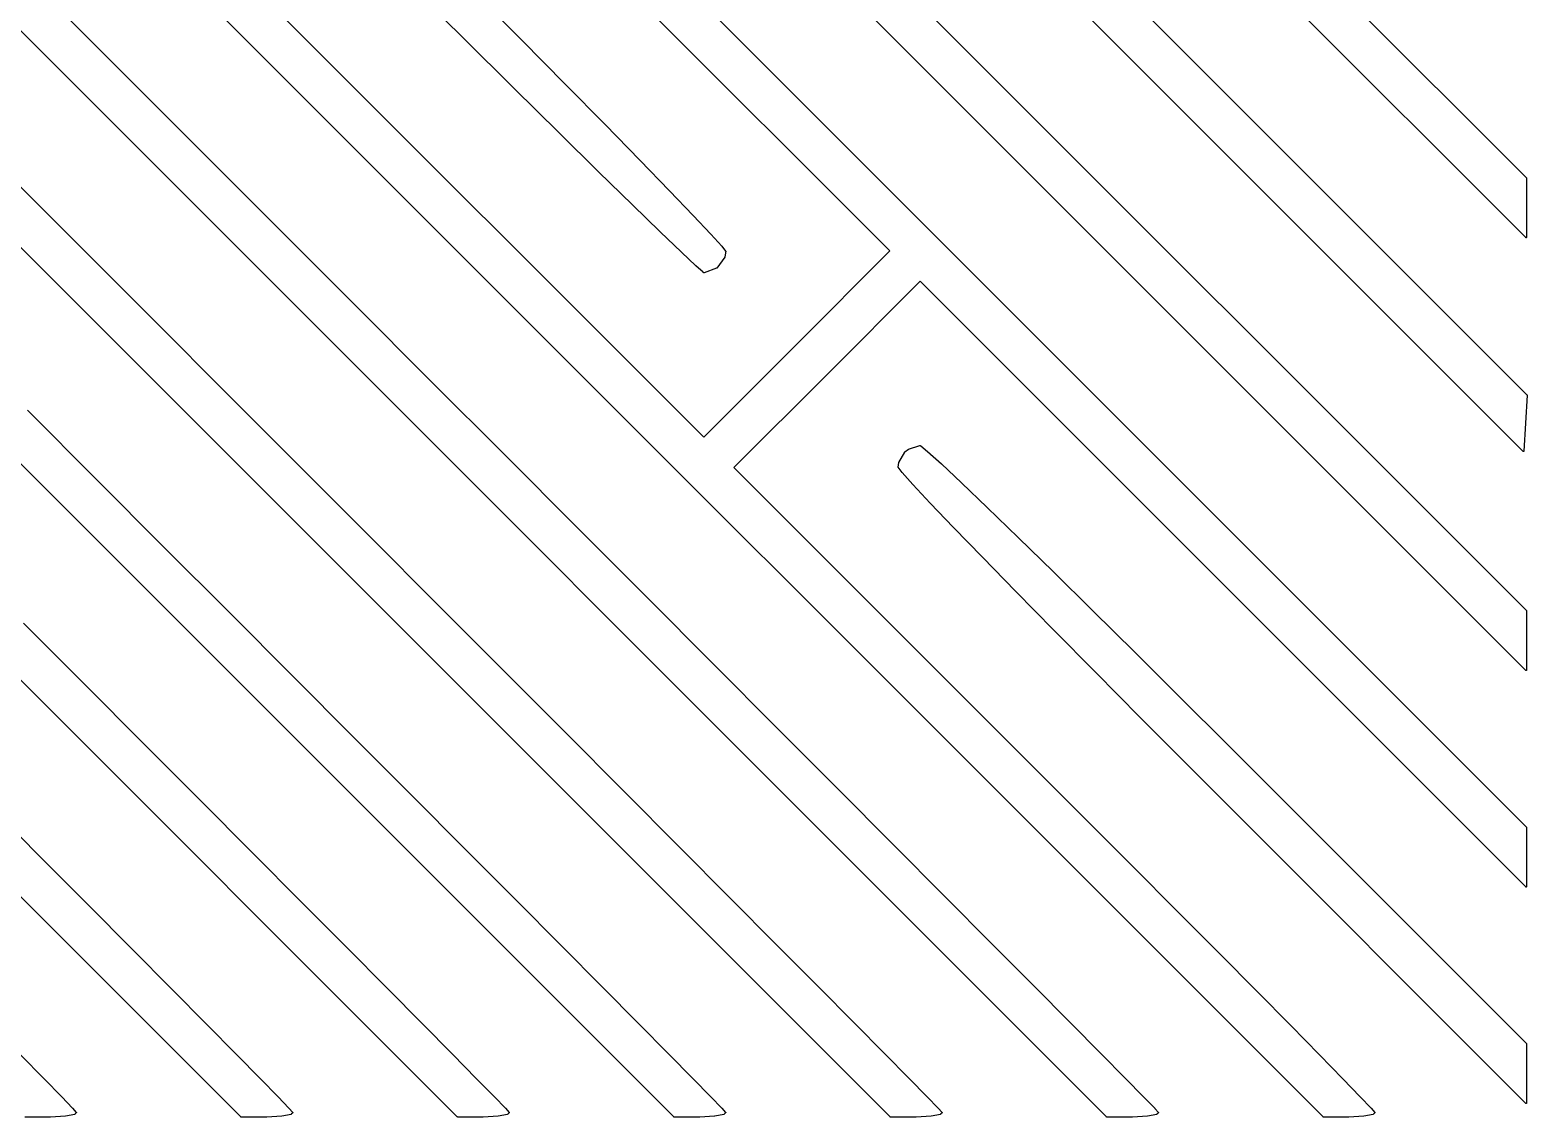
# Model space of a CAD drawing. Extents: x 195.5 to 235.5, y -142.9 to -103.
# Drawn here: x 212.07 to 235.5, y -142.94 to -125.93 of the extents above; entities that cross this region are included whole.
import ezdxf

# ---------------------------------------------------------------- set-up
doc = ezdxf.new("R2010")
doc.units = 0
doc.layers.add('BLACK', color=7, linetype='CONTINUOUS')

msp = doc.modelspace()

# ---------------------------------------------------------------- linework, layer by layer
at = {"layer": 'BLACK', "linetype": 'CONTINUOUS'}
for p, q in [((203.438, -102.965), (235.485, -135.011)), ((232.303, -142.935), (195.515, -106.147)), ((212.216, -126.234), (195.515, -109.534)), ((235.435, -132.523), (220.661, -117.747)), ((209.132, -118.819), (222.612, -132.298)), ((225.525, -129.385), (218.819, -122.678)), ((230.807, -123.561), (235.485, -128.239)), ((235.478, -129.176), (230.567, -124.266)), ((235.478, -135.95), (223.963, -124.435)), ((212.246, -125.321), (213.485, -126.559)), ((218.858, -126.062), (217.999, -125.211)), ((219.017, -125.329), (219.763, -126.082)), ((229.288, -125.428), (235.495, -131.635)), ((222.871, -125.785), (224.034, -126.947)), ((228.916, -142.935), (212.216, -126.234)), ((212.216, -126.234), (212.216, -126.234)), ((219.643, -126.838), (218.858, -126.062)), ((218.858, -126.062), (218.858, -126.062)), ((219.763, -126.082), (219.763, -126.082)), ((219.763, -126.082), (219.763, -126.082)), ((219.763, -126.082), (220.449, -126.778)), ((213.485, -126.559), (213.485, -126.559)), ((213.485, -126.559), (214.719, -127.794)), ((220.348, -127.534), (219.643, -126.838)), ((219.643, -126.838), (219.643, -126.838)), ((220.449, -126.778), (220.449, -126.778)), ((220.449, -126.778), (221.068, -127.408)), ((224.034, -126.947), (224.034, -126.947)), ((224.034, -126.947), (235.485, -138.398)), ((221.068, -127.408), (221.068, -127.408)), ((221.068, -127.408), (221.068, -127.408)), ((221.068, -127.408), (221.613, -127.965)), ((220.968, -128.144), (220.348, -127.534)), ((220.348, -127.534), (220.348, -127.534)), ((214.719, -127.794), (215.944, -129.02)), ((225.53, -142.935), (210.522, -127.928)), ((211.687, -128.148), (212.859, -129.32)), ((221.497, -128.662), (220.968, -128.144)), ((220.968, -128.144), (220.968, -128.144)), ((220.968, -128.144), (220.968, -128.144)), ((221.613, -127.965), (221.613, -127.966)), ((221.613, -127.966), (221.613, -127.966)), ((221.613, -127.966), (222.075, -128.442)), ((235.485, -128.239), (235.485, -128.239)), ((235.485, -128.239), (235.485, -128.239)), ((235.485, -128.239), (235.485, -128.239)), ((235.485, -128.239), (235.486, -128.239)), ((235.486, -128.239), (235.486, -128.24)), ((235.486, -128.24), (235.486, -128.24)), ((235.486, -128.24), (235.486, -128.24)), ((235.486, -128.24), (235.486, -128.24)), ((235.486, -128.24), (235.486, -128.24)), ((235.486, -128.24), (235.486, -128.241)), ((235.486, -128.241), (235.486, -128.241)), ((235.486, -128.241), (235.486, -128.241)), ((235.486, -128.241), (235.486, -128.241)), ((235.486, -128.241), (235.486, -128.242)), ((235.486, -128.242), (235.486, -128.242)), ((235.486, -128.242), (235.486, -129.173)), ((222.075, -128.442), (222.075, -128.442)), ((222.075, -128.442), (222.448, -128.83)), ((221.93, -129.085), (221.497, -128.662)), ((221.497, -128.662), (221.497, -128.662)), ((221.497, -128.662), (221.497, -128.662)), ((222.448, -128.83), (222.449, -128.83)), ((222.449, -128.83), (222.449, -128.83)), ((222.449, -128.83), (222.724, -129.122)), ((215.944, -129.02), (215.944, -129.02)), ((215.944, -129.02), (217.154, -130.23)), ((222.262, -129.405), (221.93, -129.085)), ((221.93, -129.085), (221.93, -129.085)), ((221.93, -129.085), (221.93, -129.085)), ((222.724, -129.122), (222.724, -129.122)), ((222.724, -129.122), (222.724, -129.122)), ((222.724, -129.122), (222.725, -129.122)), ((222.725, -129.122), (222.896, -129.31)), ((222.896, -129.31), (222.896, -129.31)), ((222.896, -129.31), (222.896, -129.31)), ((222.896, -129.31), (222.896, -129.31)), ((222.896, -129.31), (222.955, -129.386)), ((235.479, -129.177), (235.478, -129.176)), ((235.478, -129.176), (235.478, -129.176)), ((235.48, -129.177), (235.479, -129.177)), ((235.479, -129.177), (235.479, -129.177)), ((235.479, -129.177), (235.479, -129.177)), ((235.479, -129.177), (235.479, -129.177)), ((235.479, -129.177), (235.479, -129.177)), ((235.479, -129.177), (235.479, -129.177)), ((235.479, -129.177), (235.479, -129.177)), ((235.481, -129.177), (235.48, -129.177)), ((235.48, -129.177), (235.48, -129.177)), ((235.48, -129.177), (235.48, -129.177)), ((235.48, -129.177), (235.48, -129.177)), ((235.482, -129.177), (235.481, -129.177)), ((235.481, -129.177), (235.481, -129.177)), ((235.481, -129.177), (235.481, -129.177)), ((235.481, -129.177), (235.481, -129.177)), ((235.483, -129.177), (235.482, -129.177)), ((235.482, -129.177), (235.482, -129.177)), ((235.482, -129.177), (235.482, -129.177)), ((235.482, -129.177), (235.482, -129.177)), ((235.484, -129.177), (235.483, -129.177)), ((235.483, -129.177), (235.483, -129.177)), ((235.483, -129.177), (235.483, -129.177)), ((235.483, -129.177), (235.483, -129.177)), ((235.485, -129.176), (235.484, -129.177)), ((235.484, -129.177), (235.484, -129.177)), ((235.484, -129.177), (235.484, -129.177)), ((235.484, -129.177), (235.484, -129.177)), ((235.486, -129.175), (235.485, -129.175)), ((235.485, -129.175), (235.485, -129.175)), ((235.485, -129.175), (235.485, -129.175)), ((235.485, -129.175), (235.485, -129.176)), ((235.485, -129.176), (235.485, -129.176)), ((235.485, -129.176), (235.485, -129.176)), ((235.485, -129.176), (235.485, -129.176)), ((235.485, -129.176), (235.485, -129.176)), ((235.486, -129.173), (235.486, -129.173)), ((235.486, -129.173), (235.486, -129.173)), ((235.486, -129.173), (235.486, -129.173)), ((235.486, -129.173), (235.486, -129.173)), ((235.486, -129.173), (235.486, -129.174)), ((235.486, -129.174), (235.486, -129.174)), ((235.486, -129.174), (235.486, -129.174)), ((235.486, -129.174), (235.486, -129.174)), ((235.486, -129.174), (235.486, -129.175)), ((212.859, -129.32), (212.859, -129.32)), ((212.859, -129.32), (214.021, -130.483)), ((222.488, -129.619), (222.262, -129.405)), ((222.262, -129.405), (222.262, -129.405)), ((222.262, -129.405), (222.262, -129.405)), ((222.94, -129.48), (222.816, -129.653)), ((222.941, -129.479), (222.94, -129.479)), ((222.94, -129.479), (222.94, -129.48)), ((222.94, -129.48), (222.94, -129.48)), ((222.956, -129.39), (222.941, -129.478)), ((222.941, -129.478), (222.941, -129.478)), ((222.941, -129.478), (222.941, -129.478)), ((222.941, -129.478), (222.941, -129.478)), ((222.941, -129.478), (222.941, -129.478)), ((222.941, -129.478), (222.941, -129.479)), ((222.941, -129.479), (222.941, -129.479)), ((222.941, -129.479), (222.941, -129.479)), ((222.941, -129.479), (222.941, -129.479)), ((222.955, -129.386), (222.955, -129.386)), ((222.955, -129.386), (222.955, -129.386)), ((222.955, -129.386), (222.955, -129.386)), ((222.955, -129.386), (222.955, -129.387)), ((222.955, -129.387), (222.955, -129.387)), ((222.955, -129.387), (222.955, -129.387)), ((222.955, -129.387), (222.955, -129.387)), ((222.955, -129.387), (222.955, -129.387)), ((222.955, -129.387), (222.956, -129.388)), ((222.956, -129.388), (222.956, -129.388)), ((222.956, -129.388), (222.956, -129.388)), ((222.956, -129.388), (222.956, -129.388)), ((222.956, -129.388), (222.956, -129.389)), ((222.956, -129.389), (222.956, -129.389)), ((222.956, -129.389), (222.956, -129.389)), ((222.956, -129.389), (222.956, -129.389)), ((222.956, -129.389), (222.956, -129.39)), ((222.956, -129.39), (222.956, -129.39)), ((222.956, -129.39), (222.956, -129.39)), ((224.069, -130.841), (225.525, -129.385)), ((222.143, -142.935), (208.829, -129.621)), ((222.601, -129.719), (222.488, -129.619)), ((222.488, -129.619), (222.488, -129.619)), ((222.488, -129.619), (222.488, -129.619)), ((222.488, -129.619), (222.488, -129.619)), ((222.601, -129.72), (222.601, -129.719)), ((222.613, -129.728), (222.601, -129.72)), ((222.601, -129.72), (222.601, -129.72)), ((222.601, -129.72), (222.601, -129.72)), ((222.614, -129.728), (222.613, -129.728)), ((222.615, -129.728), (222.614, -129.728)), ((222.614, -129.728), (222.614, -129.728)), ((222.614, -129.728), (222.614, -129.728)), ((222.614, -129.728), (222.614, -129.728)), ((222.616, -129.728), (222.615, -129.728)), ((222.615, -129.728), (222.615, -129.728)), ((222.615, -129.728), (222.615, -129.728)), ((222.615, -129.728), (222.615, -129.728)), ((222.617, -129.728), (222.616, -129.728)), ((222.616, -129.728), (222.616, -129.728)), ((222.616, -129.728), (222.616, -129.728)), ((222.616, -129.728), (222.616, -129.728)), ((222.618, -129.728), (222.617, -129.728)), ((222.617, -129.728), (222.617, -129.728)), ((222.617, -129.728), (222.617, -129.728)), ((222.617, -129.728), (222.617, -129.728)), ((222.813, -129.655), (222.618, -129.728)), ((222.618, -129.728), (222.618, -129.728)), ((222.618, -129.728), (222.618, -129.728)), ((222.814, -129.655), (222.813, -129.655)), ((222.815, -129.654), (222.814, -129.654)), ((222.814, -129.654), (222.814, -129.654)), ((222.814, -129.654), (222.814, -129.654)), ((222.814, -129.654), (222.814, -129.655)), ((222.816, -129.653), (222.815, -129.654)), ((222.815, -129.654), (222.815, -129.654)), ((222.815, -129.654), (222.815, -129.654)), ((222.815, -129.654), (222.815, -129.654)), ((222.815, -129.654), (222.815, -129.654)), ((222.816, -129.653), (222.816, -129.653)), ((225.999, -129.858), (224.542, -131.315)), ((230.736, -134.595), (225.999, -129.858)), ((217.154, -130.23), (218.342, -131.42)), ((214.021, -130.483), (214.021, -130.483)), ((214.021, -130.483), (215.167, -131.63)), ((222.612, -132.298), (224.069, -130.841)), ((224.069, -130.841), (224.069, -130.841)), ((218.756, -142.935), (207.136, -131.314)), ((218.342, -131.42), (218.342, -131.42)), ((218.342, -131.42), (219.503, -132.582)), ((224.542, -131.315), (223.085, -132.771)), ((224.542, -131.315), (224.542, -131.315)), ((215.167, -131.63), (215.167, -131.63)), ((215.167, -131.63), (216.29, -132.755)), ((235.496, -131.639), (235.47, -132.079)), ((235.495, -131.635), (235.495, -131.635)), ((235.495, -131.635), (235.495, -131.635)), ((235.495, -131.635), (235.495, -131.635)), ((235.495, -131.635), (235.495, -131.636)), ((235.495, -131.636), (235.495, -131.636)), ((235.495, -131.636), (235.496, -131.636)), ((235.496, -131.636), (235.496, -131.636)), ((235.496, -131.636), (235.496, -131.637)), ((235.496, -131.637), (235.496, -131.637)), ((235.496, -131.637), (235.496, -131.637)), ((235.496, -131.637), (235.496, -131.637)), ((235.496, -131.637), (235.496, -131.637)), ((235.496, -131.637), (235.496, -131.638)), ((235.496, -131.638), (235.496, -131.638)), ((235.496, -131.638), (235.496, -131.638)), ((235.496, -131.638), (235.496, -131.638)), ((235.496, -131.638), (235.496, -131.639)), ((235.496, -131.639), (235.496, -131.639)), ((235.496, -131.639), (235.496, -131.639)), ((212.029, -131.878), (213.109, -132.959)), ((235.47, -132.079), (235.444, -132.519)), ((219.503, -132.582), (220.632, -133.713)), ((225.666, -132.696), (225.757, -132.532)), ((225.757, -132.532), (225.758, -132.531)), ((225.757, -132.532), (225.757, -132.532)), ((225.757, -132.532), (225.757, -132.532)), ((225.757, -132.532), (225.757, -132.532)), ((225.757, -132.532), (225.757, -132.532)), ((225.758, -132.531), (225.759, -132.53)), ((225.758, -132.531), (225.758, -132.531)), ((225.758, -132.531), (225.758, -132.531)), ((225.758, -132.531), (225.758, -132.531)), ((225.759, -132.53), (225.818, -132.485)), ((225.759, -132.53), (225.759, -132.53)), ((225.759, -132.53), (225.759, -132.53)), ((225.818, -132.485), (225.818, -132.485)), ((225.818, -132.485), (225.818, -132.485)), ((225.818, -132.485), (225.818, -132.485)), ((225.818, -132.485), (225.819, -132.485)), ((225.819, -132.484), (225.993, -132.428)), ((225.819, -132.485), (225.819, -132.484)), ((225.819, -132.484), (225.819, -132.484)), ((225.819, -132.484), (225.819, -132.484)), ((225.993, -132.428), (225.993, -132.428)), ((225.993, -132.428), (225.994, -132.428)), ((225.994, -132.428), (225.994, -132.428)), ((225.994, -132.428), (225.994, -132.428)), ((225.994, -132.428), (225.994, -132.428)), ((225.994, -132.428), (225.994, -132.428)), ((225.994, -132.428), (225.995, -132.428)), ((225.995, -132.428), (225.995, -132.428)), ((225.995, -132.428), (225.995, -132.428)), ((225.995, -132.428), (225.995, -132.428)), ((225.995, -132.428), (225.996, -132.428)), ((225.996, -132.428), (225.996, -132.428)), ((225.996, -132.428), (225.996, -132.428)), ((225.996, -132.428), (225.996, -132.428)), ((225.996, -132.428), (225.997, -132.428)), ((225.997, -132.428), (226.006, -132.432)), ((226.006, -132.432), (226.006, -132.432)), ((226.006, -132.432), (226.006, -132.432)), ((226.006, -132.432), (226.006, -132.432)), ((226.006, -132.432), (226.007, -132.432)), ((226.007, -132.432), (226.007, -132.432)), ((226.007, -132.432), (226.007, -132.433)), ((226.007, -132.433), (226.007, -132.433)), ((226.007, -132.433), (226.115, -132.52)), ((226.115, -132.52), (226.115, -132.52)), ((226.115, -132.52), (226.115, -132.52)), ((226.115, -132.52), (226.115, -132.52)), ((226.115, -132.52), (226.331, -132.717)), ((235.436, -132.523), (235.435, -132.523)), ((235.437, -132.523), (235.436, -132.523)), ((235.436, -132.523), (235.436, -132.523)), ((235.436, -132.523), (235.436, -132.523)), ((235.436, -132.523), (235.436, -132.523)), ((235.437, -132.524), (235.437, -132.523)), ((235.438, -132.524), (235.437, -132.524)), ((235.437, -132.524), (235.437, -132.524)), ((235.437, -132.524), (235.437, -132.524)), ((235.437, -132.524), (235.437, -132.524)), ((235.439, -132.524), (235.438, -132.524)), ((235.438, -132.524), (235.438, -132.524)), ((235.438, -132.524), (235.438, -132.524)), ((235.438, -132.524), (235.438, -132.524)), ((235.44, -132.524), (235.439, -132.524)), ((235.439, -132.524), (235.439, -132.524)), ((235.439, -132.524), (235.439, -132.524)), ((235.439, -132.524), (235.439, -132.524)), ((235.441, -132.524), (235.44, -132.524)), ((235.44, -132.524), (235.44, -132.524)), ((235.44, -132.524), (235.44, -132.524)), ((235.44, -132.524), (235.44, -132.524)), ((235.442, -132.523), (235.441, -132.523)), ((235.441, -132.523), (235.441, -132.523)), ((235.441, -132.523), (235.441, -132.524)), ((235.441, -132.524), (235.441, -132.524)), ((235.441, -132.524), (235.441, -132.524)), ((235.443, -132.523), (235.442, -132.523)), ((235.442, -132.523), (235.442, -132.523)), ((235.442, -132.523), (235.442, -132.523)), ((235.442, -132.523), (235.442, -132.523)), ((235.442, -132.523), (235.442, -132.523)), ((235.444, -132.521), (235.443, -132.521)), ((235.443, -132.521), (235.443, -132.522)), ((235.443, -132.522), (235.443, -132.522)), ((235.443, -132.522), (235.443, -132.522)), ((235.443, -132.522), (235.443, -132.522)), ((235.443, -132.522), (235.443, -132.522)), ((235.443, -132.522), (235.443, -132.523)), ((235.444, -132.519), (235.444, -132.519)), ((235.444, -132.519), (235.444, -132.52)), ((235.444, -132.52), (235.444, -132.52)), ((235.444, -132.52), (235.444, -132.52)), ((235.444, -132.52), (235.444, -132.52)), ((235.444, -132.52), (235.444, -132.521)), ((235.444, -132.521), (235.444, -132.521)), ((235.444, -132.521), (235.444, -132.521)), ((216.29, -132.755), (217.386, -133.852)), ((223.085, -132.771), (228.098, -137.785)), ((225.655, -132.767), (225.666, -132.697)), ((225.655, -132.768), (225.655, -132.767)), ((225.655, -132.767), (225.655, -132.767)), ((225.655, -132.769), (225.655, -132.768)), ((225.655, -132.768), (225.655, -132.768)), ((225.655, -132.768), (225.655, -132.768)), ((225.655, -132.768), (225.655, -132.768)), ((225.656, -132.77), (225.655, -132.769)), ((225.655, -132.769), (225.655, -132.769)), ((225.655, -132.769), (225.655, -132.769)), ((225.655, -132.769), (225.655, -132.769)), ((225.655, -132.769), (225.655, -132.769)), ((225.655, -132.769), (225.655, -132.769)), ((225.655, -132.769), (225.655, -132.769)), ((225.715, -132.849), (225.656, -132.77)), ((225.656, -132.77), (225.656, -132.77)), ((225.656, -132.77), (225.656, -132.77)), ((225.666, -132.697), (225.666, -132.696)), ((225.666, -132.696), (225.666, -132.696)), ((225.666, -132.696), (225.666, -132.696)), ((225.666, -132.696), (225.666, -132.696)), ((225.666, -132.696), (225.666, -132.696)), ((225.666, -132.697), (225.666, -132.697)), ((225.666, -132.697), (225.666, -132.697)), ((226.331, -132.717), (226.331, -132.717)), ((226.331, -132.717), (226.331, -132.717)), ((226.331, -132.717), (226.331, -132.717)), ((226.331, -132.717), (226.645, -133.013)), ((215.37, -142.935), (205.442, -133.008)), ((213.109, -132.959), (213.109, -132.959)), ((213.109, -132.959), (214.166, -134.018)), ((225.715, -132.85), (225.715, -132.849)), ((225.715, -132.849), (225.715, -132.849)), ((225.715, -132.849), (225.715, -132.849)), ((225.885, -133.039), (225.715, -132.85)), ((226.157, -133.329), (225.885, -133.039)), ((225.885, -133.039), (225.885, -133.039)), ((225.885, -133.039), (225.885, -133.039)), ((225.885, -133.039), (225.885, -133.039)), ((226.645, -133.013), (226.645, -133.013)), ((226.645, -133.013), (226.645, -133.013)), ((226.645, -133.013), (227.048, -133.399)), ((226.522, -133.711), (226.157, -133.329)), ((226.157, -133.329), (226.157, -133.329)), ((226.157, -133.329), (226.157, -133.329)), ((227.048, -133.399), (227.048, -133.399)), ((227.048, -133.399), (227.048, -133.399)), ((227.048, -133.399), (227.531, -133.867)), ((220.632, -133.713), (220.632, -133.713)), ((220.632, -133.713), (221.721, -134.804)), ((226.972, -134.176), (226.522, -133.711)), ((226.522, -133.711), (226.522, -133.711)), ((226.522, -133.711), (226.522, -133.711)), ((217.386, -133.852), (217.386, -133.852)), ((217.386, -133.852), (218.448, -134.916)), ((227.531, -133.867), (227.531, -133.867)), ((227.531, -133.867), (227.531, -133.867)), ((227.531, -133.867), (228.083, -134.407)), ((214.166, -134.018), (214.166, -134.018)), ((214.166, -134.018), (215.194, -135.047)), ((227.498, -134.715), (226.972, -134.176)), ((226.972, -134.176), (226.972, -134.176)), ((226.972, -134.176), (226.972, -134.176)), ((228.083, -134.407), (228.083, -134.407)), ((228.083, -134.407), (228.696, -135.01)), ((235.478, -139.336), (230.736, -134.595)), ((230.736, -134.595), (230.736, -134.595)), ((218.448, -134.916), (218.448, -134.916)), ((218.448, -134.916), (219.469, -135.939)), ((221.721, -134.804), (221.721, -134.804)), ((221.721, -134.804), (222.766, -135.852)), ((228.091, -135.318), (227.498, -134.715)), ((227.498, -134.715), (227.498, -134.715)), ((215.194, -135.047), (215.194, -135.047)), ((215.194, -135.047), (216.187, -136.042)), ((228.696, -135.01), (228.696, -135.01)), ((228.696, -135.01), (228.696, -135.01)), ((228.696, -135.01), (229.361, -135.667)), ((235.485, -135.011), (235.485, -135.011)), ((235.485, -135.011), (235.485, -135.012)), ((235.485, -135.012), (235.485, -135.012)), ((235.485, -135.012), (235.486, -135.012)), ((235.486, -135.012), (235.486, -135.012)), ((235.486, -135.012), (235.486, -135.013)), ((235.486, -135.013), (235.486, -135.013)), ((235.486, -135.013), (235.486, -135.013)), ((235.486, -135.013), (235.486, -135.013)), ((235.486, -135.013), (235.486, -135.013)), ((235.486, -135.013), (235.486, -135.014)), ((235.486, -135.014), (235.486, -135.014)), ((235.486, -135.014), (235.486, -135.014)), ((235.486, -135.014), (235.486, -135.014)), ((235.486, -135.014), (235.486, -135.015)), ((235.486, -135.015), (235.486, -135.946)), ((211.968, -135.207), (212.926, -136.166)), ((228.741, -135.977), (228.091, -135.318)), ((228.091, -135.318), (228.091, -135.318)), ((228.091, -135.318), (228.091, -135.318)), ((228.091, -135.318), (228.091, -135.318)), ((228.091, -135.318), (228.091, -135.318)), ((222.766, -135.852), (223.761, -136.849)), ((229.361, -135.667), (229.361, -135.667)), ((229.361, -135.667), (229.361, -135.667)), ((229.361, -135.667), (230.068, -136.369)), ((216.187, -136.042), (217.137, -136.995)), ((219.469, -135.939), (219.469, -135.939)), ((219.469, -135.939), (220.443, -136.916)), ((229.44, -136.682), (228.741, -135.977)), ((228.741, -135.977), (228.741, -135.977)), ((228.741, -135.977), (228.741, -135.977)), ((235.479, -135.95), (235.478, -135.95)), ((235.478, -135.95), (235.478, -135.95)), ((235.479, -135.951), (235.479, -135.95)), ((235.479, -135.95), (235.479, -135.95)), ((235.479, -135.95), (235.479, -135.95)), ((235.48, -135.951), (235.479, -135.951)), ((235.479, -135.951), (235.479, -135.951)), ((235.479, -135.951), (235.479, -135.951)), ((235.479, -135.951), (235.479, -135.951)), ((235.481, -135.951), (235.48, -135.951)), ((235.48, -135.951), (235.48, -135.951)), ((235.48, -135.951), (235.48, -135.951)), ((235.48, -135.951), (235.48, -135.951)), ((235.482, -135.951), (235.481, -135.951)), ((235.481, -135.951), (235.481, -135.951)), ((235.481, -135.951), (235.481, -135.951)), ((235.481, -135.951), (235.481, -135.951)), ((235.483, -135.951), (235.482, -135.951)), ((235.482, -135.951), (235.482, -135.951)), ((235.482, -135.951), (235.482, -135.951)), ((235.482, -135.951), (235.482, -135.951)), ((235.484, -135.95), (235.483, -135.951)), ((235.483, -135.951), (235.483, -135.951)), ((235.483, -135.951), (235.483, -135.951)), ((235.483, -135.951), (235.483, -135.951)), ((235.485, -135.95), (235.484, -135.95)), ((235.484, -135.95), (235.484, -135.95)), ((235.484, -135.95), (235.484, -135.95)), ((235.484, -135.95), (235.484, -135.95)), ((235.486, -135.949), (235.485, -135.949)), ((235.485, -135.949), (235.485, -135.949)), ((235.485, -135.949), (235.485, -135.949)), ((235.485, -135.949), (235.485, -135.949)), ((235.485, -135.949), (235.485, -135.95)), ((235.485, -135.95), (235.485, -135.95)), ((235.485, -135.95), (235.485, -135.95)), ((235.485, -135.95), (235.485, -135.95)), ((235.486, -135.946), (235.486, -135.947)), ((235.486, -135.947), (235.486, -135.947)), ((235.486, -135.947), (235.486, -135.947)), ((235.486, -135.947), (235.486, -135.947)), ((235.486, -135.947), (235.486, -135.947)), ((235.486, -135.947), (235.486, -135.948)), ((235.486, -135.948), (235.486, -135.948)), ((235.486, -135.948), (235.486, -135.948)), ((235.486, -135.948), (235.486, -135.949)), ((212.926, -136.166), (212.926, -136.166)), ((212.926, -136.166), (213.847, -137.09)), ((230.068, -136.369), (230.068, -136.369)), ((230.068, -136.369), (230.068, -136.369)), ((230.068, -136.369), (230.807, -137.107)), ((229.44, -136.682), (229.44, -136.682)), ((229.44, -136.682), (229.44, -136.682)), ((230.18, -137.425), (229.44, -136.682)), ((217.137, -136.995), (217.137, -136.995)), ((217.137, -136.995), (218.038, -137.899)), ((220.443, -136.916), (220.443, -136.916)), ((220.443, -136.916), (221.365, -137.841)), ((223.761, -136.849), (223.761, -136.849)), ((223.761, -136.849), (224.7, -137.791)), ((213.847, -137.09), (213.847, -137.09)), ((213.847, -137.09), (214.725, -137.97)), ((230.807, -137.107), (230.807, -137.107)), ((230.807, -137.107), (230.807, -137.107)), ((230.807, -137.107), (235.485, -141.785)), ((230.567, -137.812), (230.18, -137.425)), ((230.18, -137.425), (230.18, -137.425)), ((214.725, -137.97), (214.725, -137.97)), ((214.725, -137.97), (215.551, -138.8)), ((218.038, -137.899), (218.038, -137.899)), ((218.038, -137.899), (218.885, -138.749)), ((221.365, -137.841), (221.365, -137.841)), ((221.365, -137.841), (222.228, -138.707)), ((224.7, -137.791), (224.7, -137.791)), ((224.7, -137.791), (225.577, -138.671)), ((228.098, -137.785), (228.098, -137.785)), ((228.098, -137.785), (228.582, -138.269)), ((230.567, -137.813), (230.567, -137.812)), ((235.478, -142.723), (230.567, -137.813)), ((211.428, -138.058), (212.23, -138.863)), ((228.582, -138.269), (228.582, -138.269)), ((228.582, -138.269), (229.324, -139.013)), ((235.485, -138.398), (235.485, -138.398)), ((235.485, -138.398), (235.485, -138.398)), ((235.485, -138.398), (235.485, -138.399)), ((235.485, -138.399), (235.486, -138.399)), ((235.486, -138.399), (235.486, -138.399)), ((235.486, -138.399), (235.486, -138.399)), ((235.486, -138.399), (235.486, -138.4)), ((235.486, -138.4), (235.486, -138.4)), ((235.486, -138.4), (235.486, -138.4)), ((235.486, -138.4), (235.486, -138.4)), ((235.486, -138.4), (235.486, -138.4)), ((235.486, -138.4), (235.486, -138.4)), ((235.486, -138.4), (235.486, -138.401)), ((235.486, -138.401), (235.486, -138.401)), ((235.486, -138.401), (235.486, -138.401)), ((235.486, -138.401), (235.486, -139.333)), ((225.577, -138.671), (225.577, -138.671)), ((225.577, -138.671), (226.386, -139.484)), ((212.23, -138.863), (212.23, -138.863)), ((212.23, -138.863), (212.98, -139.616)), ((215.551, -138.8), (215.551, -138.8)), ((215.551, -138.8), (216.32, -139.573)), ((218.885, -138.749), (218.885, -138.749)), ((218.885, -138.749), (219.67, -139.538)), ((222.228, -138.707), (222.228, -138.707)), ((222.228, -138.707), (223.026, -139.509)), ((229.324, -139.013), (229.324, -139.013)), ((229.324, -139.013), (230.026, -139.718)), ((235.479, -139.337), (235.478, -139.336)), ((235.478, -139.336), (235.478, -139.336)), ((235.48, -139.337), (235.479, -139.337)), ((235.479, -139.337), (235.479, -139.337)), ((235.479, -139.337), (235.479, -139.337)), ((235.479, -139.337), (235.479, -139.337)), ((235.479, -139.337), (235.479, -139.337)), ((235.479, -139.337), (235.479, -139.337)), ((235.479, -139.337), (235.479, -139.337)), ((235.481, -139.337), (235.48, -139.337)), ((235.48, -139.337), (235.48, -139.337)), ((235.48, -139.337), (235.48, -139.337)), ((235.48, -139.337), (235.48, -139.337)), ((235.482, -139.337), (235.481, -139.337)), ((235.481, -139.337), (235.481, -139.337)), ((235.481, -139.337), (235.481, -139.337)), ((235.481, -139.337), (235.481, -139.337)), ((235.483, -139.337), (235.482, -139.337)), ((235.482, -139.337), (235.482, -139.337)), ((235.482, -139.337), (235.482, -139.337)), ((235.482, -139.337), (235.482, -139.337)), ((235.484, -139.337), (235.483, -139.337)), ((235.483, -139.337), (235.483, -139.337)), ((235.483, -139.337), (235.483, -139.337)), ((235.483, -139.337), (235.483, -139.337)), ((235.485, -139.336), (235.484, -139.337)), ((235.484, -139.337), (235.484, -139.337)), ((235.484, -139.337), (235.484, -139.337)), ((235.484, -139.337), (235.484, -139.337)), ((235.486, -139.335), (235.485, -139.335)), ((235.485, -139.335), (235.485, -139.335)), ((235.485, -139.335), (235.485, -139.335)), ((235.485, -139.335), (235.485, -139.336)), ((235.485, -139.336), (235.485, -139.336)), ((235.485, -139.336), (235.485, -139.336)), ((235.485, -139.336), (235.485, -139.336)), ((235.485, -139.336), (235.485, -139.336)), ((235.486, -139.333), (235.486, -139.333)), ((235.486, -139.333), (235.486, -139.333)), ((235.486, -139.333), (235.486, -139.333)), ((235.486, -139.333), (235.486, -139.333)), ((235.486, -139.333), (235.486, -139.334)), ((235.486, -139.334), (235.486, -139.334)), ((235.486, -139.334), (235.486, -139.334)), ((235.486, -139.334), (235.486, -139.334)), ((235.486, -139.334), (235.486, -139.335)), ((212.98, -139.616), (212.98, -139.616)), ((212.98, -139.616), (213.669, -140.31)), ((216.32, -139.573), (216.32, -139.573)), ((216.32, -139.573), (217.025, -140.281)), ((219.67, -139.538), (219.67, -139.538)), ((219.67, -139.538), (220.387, -140.258)), ((223.026, -139.509), (223.026, -139.509)), ((223.026, -139.509), (223.753, -140.24)), ((226.386, -139.484), (226.386, -139.484)), ((226.386, -139.484), (227.122, -140.224)), ((230.026, -139.718), (230.026, -139.718)), ((230.026, -139.718), (230.678, -140.374)), ((213.669, -140.31), (213.669, -140.31)), ((213.669, -140.31), (214.29, -140.936)), ((217.025, -140.281), (217.025, -140.281)), ((217.025, -140.281), (217.658, -140.919)), ((220.387, -140.258), (220.387, -140.258)), ((220.387, -140.258), (221.029, -140.905)), ((223.753, -140.24), (223.753, -140.24)), ((223.753, -140.24), (224.403, -140.894)), ((227.122, -140.224), (227.122, -140.224)), ((227.122, -140.224), (227.778, -140.884)), ((230.678, -140.374), (230.678, -140.374)), ((230.678, -140.374), (231.272, -140.973)), ((214.29, -140.936), (214.29, -140.936)), ((214.29, -140.936), (214.837, -141.487)), ((217.658, -140.919), (217.658, -140.919)), ((217.658, -140.919), (218.213, -141.478)), ((221.029, -140.905), (221.029, -140.905)), ((221.029, -140.905), (221.59, -141.471)), ((224.403, -140.894), (224.403, -140.894)), ((224.403, -140.894), (224.969, -141.465)), ((227.778, -140.884), (227.778, -140.884)), ((227.778, -140.884), (228.35, -141.46)), ((231.272, -140.973), (231.272, -140.973)), ((231.272, -140.973), (231.272, -140.973)), ((231.272, -140.973), (231.798, -141.506)), ((214.837, -141.487), (214.837, -141.487)), ((214.837, -141.487), (214.837, -141.487)), ((214.837, -141.487), (215.301, -141.957)), ((218.213, -141.478), (218.213, -141.478)), ((218.213, -141.478), (218.682, -141.953)), ((221.59, -141.471), (221.59, -141.471)), ((221.59, -141.471), (222.064, -141.95)), ((224.969, -141.465), (224.969, -141.465)), ((224.969, -141.465), (225.447, -141.947)), ((228.35, -141.46), (228.35, -141.46)), ((228.35, -141.46), (228.83, -141.945)), ((231.798, -141.506), (231.798, -141.506)), ((231.798, -141.506), (232.249, -141.964)), ((211.921, -141.962), (212.291, -142.338)), ((215.301, -141.957), (215.301, -141.957)), ((215.301, -141.957), (215.675, -142.337)), ((218.682, -141.953), (218.682, -141.953)), ((218.682, -141.953), (219.059, -142.336)), ((222.064, -141.95), (222.064, -141.95)), ((222.064, -141.95), (222.064, -141.95)), ((222.064, -141.95), (222.444, -142.335)), ((225.447, -141.947), (225.447, -141.947)), ((225.447, -141.947), (225.447, -141.947)), ((225.447, -141.947), (225.829, -142.335)), ((228.83, -141.945), (228.83, -141.945)), ((228.83, -141.945), (228.83, -141.945)), ((228.83, -141.945), (229.214, -142.334)), ((232.249, -141.964), (232.249, -141.964)), ((232.249, -141.964), (232.614, -142.337)), ((235.485, -141.785), (235.485, -141.785)), ((235.485, -141.785), (235.485, -141.786)), ((235.485, -141.786), (235.485, -141.786)), ((235.485, -141.786), (235.486, -141.786)), ((235.486, -141.786), (235.486, -141.786)), ((235.486, -141.786), (235.486, -141.787)), ((235.486, -141.787), (235.486, -141.787)), ((235.486, -141.787), (235.486, -141.787)), ((235.486, -141.787), (235.486, -141.787)), ((235.486, -141.787), (235.486, -141.787)), ((235.486, -141.787), (235.486, -141.788)), ((235.486, -141.788), (235.486, -141.788)), ((235.486, -141.788), (235.486, -141.788)), ((235.486, -141.788), (235.486, -141.788)), ((235.486, -141.788), (235.486, -141.789)), ((235.486, -141.789), (235.486, -142.719)), ((212.291, -142.338), (212.291, -142.338)), ((212.291, -142.338), (212.291, -142.338)), ((212.291, -142.338), (212.565, -142.619)), ((215.675, -142.337), (215.675, -142.337)), ((215.675, -142.337), (215.951, -142.62)), ((219.059, -142.336), (219.059, -142.336)), ((219.059, -142.336), (219.337, -142.62)), ((222.444, -142.335), (222.723, -142.62)), ((222.444, -142.335), (222.444, -142.335)), ((222.444, -142.335), (222.444, -142.335)), ((222.444, -142.335), (222.444, -142.335)), ((225.829, -142.335), (225.829, -142.335)), ((225.829, -142.335), (225.829, -142.335)), ((225.829, -142.335), (226.109, -142.621)), ((229.214, -142.334), (229.214, -142.334)), ((229.214, -142.334), (229.214, -142.334)), ((229.214, -142.334), (229.496, -142.621)), ((232.614, -142.337), (232.614, -142.337)), ((232.614, -142.337), (232.614, -142.337)), ((232.614, -142.337), (232.886, -142.618)), ((212.565, -142.619), (212.565, -142.619)), ((212.565, -142.619), (212.565, -142.619)), ((212.565, -142.619), (212.736, -142.797)), ((215.951, -142.62), (215.951, -142.62)), ((215.951, -142.62), (215.951, -142.62)), ((215.951, -142.62), (216.122, -142.798)), ((219.337, -142.62), (219.337, -142.62)), ((219.337, -142.62), (219.337, -142.62)), ((219.337, -142.62), (219.509, -142.798)), ((222.723, -142.62), (222.723, -142.62)), ((222.723, -142.62), (222.723, -142.62)), ((222.723, -142.62), (222.895, -142.799)), ((226.109, -142.621), (226.109, -142.621)), ((226.109, -142.621), (226.109, -142.621)), ((226.109, -142.621), (226.282, -142.799)), ((229.496, -142.621), (229.496, -142.621)), ((229.496, -142.621), (229.496, -142.621)), ((229.496, -142.621), (229.669, -142.799)), ((232.886, -142.618), (232.886, -142.618)), ((232.886, -142.618), (232.886, -142.618)), ((232.886, -142.618), (233.056, -142.797)), ((212.769, -142.894), (212.624, -142.924)), ((212.736, -142.797), (212.736, -142.797)), ((212.736, -142.797), (212.736, -142.797)), ((212.736, -142.797), (212.736, -142.798)), ((212.736, -142.798), (212.794, -142.864)), ((212.77, -142.893), (212.769, -142.894)), ((212.769, -142.894), (212.769, -142.894)), ((212.771, -142.893), (212.77, -142.893)), ((212.77, -142.893), (212.77, -142.893)), ((212.77, -142.893), (212.77, -142.893)), ((212.77, -142.893), (212.77, -142.893)), ((212.794, -142.871), (212.771, -142.892)), ((212.771, -142.892), (212.771, -142.892)), ((212.771, -142.892), (212.771, -142.893)), ((212.771, -142.893), (212.771, -142.893)), ((212.771, -142.893), (212.771, -142.893)), ((212.771, -142.893), (212.771, -142.893)), ((212.794, -142.864), (212.794, -142.864)), ((212.794, -142.864), (212.795, -142.865)), ((212.795, -142.871), (212.794, -142.871)), ((212.794, -142.871), (212.794, -142.871)), ((212.795, -142.865), (212.795, -142.865)), ((212.795, -142.865), (212.795, -142.865)), ((212.795, -142.865), (212.795, -142.865)), ((212.795, -142.865), (212.795, -142.866)), ((212.795, -142.866), (212.795, -142.866)), ((212.795, -142.866), (212.795, -142.866)), ((212.795, -142.866), (212.795, -142.866)), ((212.795, -142.866), (212.796, -142.867)), ((212.796, -142.869), (212.795, -142.869)), ((212.795, -142.869), (212.795, -142.869)), ((212.795, -142.869), (212.795, -142.87)), ((212.795, -142.87), (212.795, -142.87)), ((212.795, -142.87), (212.795, -142.87)), ((212.795, -142.87), (212.795, -142.87)), ((212.795, -142.87), (212.795, -142.871)), ((212.795, -142.871), (212.795, -142.871)), ((212.795, -142.871), (212.795, -142.871)), ((212.796, -142.867), (212.796, -142.867)), ((212.796, -142.867), (212.796, -142.867)), ((212.796, -142.867), (212.796, -142.867)), ((212.796, -142.867), (212.796, -142.867)), ((212.796, -142.867), (212.796, -142.868)), ((212.796, -142.868), (212.796, -142.868)), ((212.796, -142.868), (212.796, -142.868)), ((212.796, -142.868), (212.796, -142.868)), ((212.796, -142.868), (212.796, -142.869)), ((212.796, -142.869), (212.796, -142.869)), ((216.156, -142.894), (216.011, -142.924)), ((216.122, -142.798), (216.122, -142.798)), ((216.122, -142.798), (216.122, -142.798)), ((216.122, -142.798), (216.122, -142.798)), ((216.122, -142.798), (216.181, -142.864)), ((216.157, -142.893), (216.156, -142.893)), ((216.156, -142.893), (216.156, -142.893)), ((216.156, -142.893), (216.156, -142.894)), ((216.156, -142.894), (216.156, -142.894)), ((216.158, -142.893), (216.157, -142.893)), ((216.157, -142.893), (216.157, -142.893)), ((216.157, -142.893), (216.157, -142.893)), ((216.157, -142.893), (216.157, -142.893)), ((216.157, -142.893), (216.157, -142.893)), ((216.181, -142.871), (216.158, -142.892)), ((216.158, -142.892), (216.158, -142.892)), ((216.158, -142.892), (216.158, -142.893)), ((216.181, -142.864), (216.181, -142.864)), ((216.181, -142.864), (216.181, -142.865)), ((216.181, -142.865), (216.182, -142.865)), ((216.182, -142.87), (216.181, -142.871)), ((216.181, -142.871), (216.181, -142.871)), ((216.181, -142.871), (216.181, -142.871)), ((216.181, -142.871), (216.181, -142.871)), ((216.181, -142.871), (216.181, -142.871)), ((216.182, -142.865), (216.182, -142.865)), ((216.182, -142.865), (216.182, -142.865)), ((216.182, -142.865), (216.182, -142.866)), ((216.182, -142.866), (216.182, -142.866)), ((216.182, -142.866), (216.182, -142.866)), ((216.182, -142.866), (216.182, -142.866)), ((216.182, -142.866), (216.182, -142.867)), ((216.182, -142.867), (216.182, -142.867)), ((216.182, -142.867), (216.182, -142.867)), ((216.182, -142.867), (216.182, -142.867)), ((216.182, -142.867), (216.182, -142.868)), ((216.182, -142.868), (216.182, -142.868)), ((216.182, -142.868), (216.182, -142.868)), ((216.182, -142.868), (216.182, -142.868)), ((216.182, -142.868), (216.182, -142.868)), ((216.182, -142.868), (216.182, -142.869)), ((216.182, -142.869), (216.182, -142.869)), ((216.182, -142.869), (216.182, -142.869)), ((216.182, -142.869), (216.182, -142.869)), ((216.182, -142.869), (216.182, -142.87)), ((216.182, -142.87), (216.182, -142.87)), ((216.182, -142.87), (216.182, -142.87)), ((216.182, -142.87), (216.182, -142.87)), ((219.542, -142.894), (219.397, -142.924)), ((219.509, -142.798), (219.509, -142.798)), ((219.509, -142.798), (219.509, -142.799)), ((219.509, -142.799), (219.509, -142.799)), ((219.509, -142.799), (219.568, -142.864)), ((219.543, -142.894), (219.542, -142.894)), ((219.544, -142.893), (219.543, -142.893)), ((219.543, -142.893), (219.543, -142.893)), ((219.543, -142.893), (219.543, -142.893)), ((219.543, -142.893), (219.543, -142.894)), ((219.545, -142.892), (219.544, -142.893)), ((219.544, -142.893), (219.544, -142.893)), ((219.544, -142.893), (219.544, -142.893)), ((219.544, -142.893), (219.544, -142.893)), ((219.544, -142.893), (219.544, -142.893)), ((219.567, -142.871), (219.545, -142.892)), ((219.545, -142.892), (219.545, -142.892)), ((219.568, -142.871), (219.567, -142.871)), ((219.568, -142.864), (219.568, -142.864)), ((219.568, -142.864), (219.568, -142.865)), ((219.568, -142.865), (219.568, -142.865)), ((219.568, -142.865), (219.568, -142.865)), ((219.568, -142.865), (219.568, -142.865)), ((219.568, -142.865), (219.569, -142.866)), ((219.569, -142.87), (219.568, -142.87)), ((219.568, -142.87), (219.568, -142.87)), ((219.568, -142.87), (219.568, -142.871)), ((219.568, -142.871), (219.568, -142.871)), ((219.568, -142.871), (219.568, -142.871)), ((219.568, -142.871), (219.568, -142.871)), ((219.569, -142.866), (219.569, -142.866)), ((219.569, -142.866), (219.569, -142.866)), ((219.569, -142.866), (219.569, -142.866)), ((219.569, -142.866), (219.569, -142.867)), ((219.569, -142.867), (219.569, -142.867)), ((219.569, -142.867), (219.569, -142.867)), ((219.569, -142.867), (219.569, -142.867)), ((219.569, -142.867), (219.569, -142.868)), ((219.569, -142.868), (219.569, -142.868)), ((219.569, -142.868), (219.569, -142.868)), ((219.569, -142.868), (219.569, -142.868)), ((219.569, -142.868), (219.569, -142.868)), ((219.569, -142.868), (219.569, -142.869)), ((219.569, -142.869), (219.569, -142.869)), ((219.569, -142.869), (219.569, -142.869)), ((219.569, -142.869), (219.569, -142.869)), ((219.569, -142.869), (219.569, -142.87)), ((219.569, -142.87), (219.569, -142.87)), ((222.929, -142.894), (222.784, -142.924)), ((222.895, -142.799), (222.895, -142.799)), ((222.895, -142.799), (222.895, -142.799)), ((222.895, -142.799), (222.896, -142.799)), ((222.896, -142.799), (222.954, -142.864)), ((222.93, -142.893), (222.929, -142.894)), ((222.929, -142.894), (222.929, -142.894)), ((222.931, -142.893), (222.93, -142.893)), ((222.93, -142.893), (222.93, -142.893)), ((222.93, -142.893), (222.93, -142.893)), ((222.93, -142.893), (222.93, -142.893)), ((222.93, -142.893), (222.93, -142.893)), ((222.954, -142.871), (222.931, -142.892)), ((222.931, -142.892), (222.931, -142.892)), ((222.931, -142.892), (222.931, -142.893)), ((222.931, -142.893), (222.931, -142.893)), ((222.931, -142.893), (222.931, -142.893)), ((222.954, -142.864), (222.954, -142.864)), ((222.954, -142.864), (222.955, -142.865)), ((222.955, -142.871), (222.954, -142.871)), ((222.954, -142.871), (222.954, -142.871)), ((222.955, -142.865), (222.955, -142.865)), ((222.955, -142.865), (222.955, -142.865)), ((222.955, -142.865), (222.955, -142.865)), ((222.955, -142.865), (222.955, -142.866)), ((222.955, -142.866), (222.955, -142.866)), ((222.955, -142.866), (222.955, -142.866)), ((222.955, -142.866), (222.955, -142.866)), ((222.955, -142.866), (222.956, -142.867)), ((222.956, -142.869), (222.955, -142.869)), ((222.955, -142.869), (222.955, -142.87)), ((222.955, -142.87), (222.955, -142.87)), ((222.955, -142.87), (222.955, -142.87)), ((222.955, -142.87), (222.955, -142.87)), ((222.955, -142.87), (222.955, -142.871)), ((222.955, -142.871), (222.955, -142.871)), ((222.955, -142.871), (222.955, -142.871)), ((222.956, -142.867), (222.956, -142.867)), ((222.956, -142.867), (222.956, -142.867)), ((222.956, -142.867), (222.956, -142.867)), ((222.956, -142.867), (222.956, -142.867)), ((222.956, -142.867), (222.956, -142.868)), ((222.956, -142.868), (222.956, -142.868)), ((222.956, -142.868), (222.956, -142.868)), ((222.956, -142.868), (222.956, -142.868)), ((222.956, -142.868), (222.956, -142.869)), ((222.956, -142.869), (222.956, -142.869)), ((222.956, -142.869), (222.956, -142.869)), ((226.316, -142.894), (226.171, -142.924)), ((226.282, -142.799), (226.282, -142.799)), ((226.282, -142.799), (226.282, -142.799)), ((226.282, -142.799), (226.282, -142.799)), ((226.282, -142.799), (226.341, -142.864)), ((226.317, -142.893), (226.316, -142.893)), ((226.316, -142.893), (226.316, -142.893)), ((226.316, -142.893), (226.316, -142.894)), ((226.316, -142.894), (226.316, -142.894)), ((226.318, -142.893), (226.317, -142.893)), ((226.317, -142.893), (226.317, -142.893)), ((226.317, -142.893), (226.317, -142.893)), ((226.317, -142.893), (226.317, -142.893)), ((226.317, -142.893), (226.317, -142.893)), ((226.341, -142.871), (226.318, -142.892)), ((226.318, -142.892), (226.318, -142.892)), ((226.318, -142.892), (226.318, -142.893)), ((226.341, -142.864), (226.341, -142.864)), ((226.341, -142.864), (226.341, -142.865)), ((226.341, -142.865), (226.342, -142.865)), ((226.342, -142.87), (226.341, -142.871)), ((226.341, -142.871), (226.341, -142.871)), ((226.341, -142.871), (226.341, -142.871)), ((226.341, -142.871), (226.341, -142.871)), ((226.341, -142.871), (226.341, -142.871)), ((226.342, -142.865), (226.342, -142.865)), ((226.342, -142.865), (226.342, -142.865)), ((226.342, -142.865), (226.342, -142.866)), ((226.342, -142.866), (226.342, -142.866)), ((226.342, -142.866), (226.342, -142.866)), ((226.342, -142.866), (226.342, -142.866)), ((226.342, -142.866), (226.342, -142.867)), ((226.342, -142.867), (226.342, -142.867)), ((226.342, -142.867), (226.342, -142.867)), ((226.342, -142.867), (226.342, -142.867)), ((226.342, -142.867), (226.342, -142.868)), ((226.342, -142.868), (226.342, -142.868)), ((226.342, -142.868), (226.342, -142.868)), ((226.342, -142.868), (226.342, -142.868)), ((226.342, -142.868), (226.342, -142.869)), ((226.342, -142.869), (226.342, -142.869)), ((226.342, -142.869), (226.342, -142.869)), ((226.342, -142.869), (226.342, -142.869)), ((226.342, -142.869), (226.342, -142.869)), ((226.342, -142.869), (226.342, -142.87)), ((226.342, -142.87), (226.342, -142.87)), ((226.342, -142.87), (226.342, -142.87)), ((226.342, -142.87), (226.342, -142.87)), ((229.702, -142.894), (229.557, -142.924)), ((229.669, -142.799), (229.669, -142.799)), ((229.669, -142.799), (229.669, -142.8)), ((229.669, -142.8), (229.669, -142.8)), ((229.669, -142.8), (229.728, -142.864)), ((229.703, -142.894), (229.702, -142.894)), ((229.704, -142.893), (229.703, -142.893)), ((229.703, -142.893), (229.703, -142.893)), ((229.703, -142.893), (229.703, -142.893)), ((229.703, -142.893), (229.703, -142.894)), ((229.705, -142.892), (229.704, -142.893)), ((229.704, -142.893), (229.704, -142.893)), ((229.704, -142.893), (229.704, -142.893)), ((229.704, -142.893), (229.704, -142.893)), ((229.704, -142.893), (229.704, -142.893)), ((229.727, -142.871), (229.705, -142.892)), ((229.705, -142.892), (229.705, -142.892)), ((229.728, -142.871), (229.727, -142.871)), ((229.728, -142.864), (229.728, -142.864)), ((229.728, -142.864), (229.728, -142.865)), ((229.728, -142.865), (229.728, -142.865)), ((229.728, -142.865), (229.728, -142.865)), ((229.728, -142.865), (229.728, -142.865)), ((229.728, -142.865), (229.729, -142.866)), ((229.729, -142.87), (229.728, -142.87)), ((229.728, -142.87), (229.728, -142.871)), ((229.728, -142.871), (229.728, -142.871)), ((229.728, -142.871), (229.728, -142.871)), ((229.728, -142.871), (229.728, -142.871)), ((229.729, -142.866), (229.729, -142.866)), ((229.729, -142.866), (229.729, -142.866)), ((229.729, -142.866), (229.729, -142.866)), ((229.729, -142.866), (229.729, -142.867)), ((229.729, -142.867), (229.729, -142.867)), ((229.729, -142.867), (229.729, -142.867)), ((229.729, -142.867), (229.729, -142.867)), ((229.729, -142.867), (229.729, -142.868)), ((229.729, -142.868), (229.729, -142.868)), ((229.729, -142.868), (229.729, -142.868)), ((229.729, -142.868), (229.729, -142.868)), ((229.729, -142.868), (229.729, -142.869)), ((229.729, -142.869), (229.729, -142.869)), ((229.729, -142.869), (229.729, -142.869)), ((229.729, -142.869), (229.729, -142.869)), ((229.729, -142.869), (229.729, -142.869)), ((229.729, -142.869), (229.729, -142.87)), ((229.729, -142.87), (229.729, -142.87)), ((229.729, -142.87), (229.729, -142.87)), ((233.089, -142.894), (232.944, -142.924)), ((233.056, -142.797), (233.056, -142.797)), ((233.056, -142.797), (233.056, -142.797)), ((233.056, -142.797), (233.056, -142.797)), ((233.056, -142.797), (233.114, -142.865)), ((233.09, -142.894), (233.089, -142.894)), ((233.089, -142.894), (233.089, -142.894)), ((233.091, -142.893), (233.09, -142.893)), ((233.09, -142.893), (233.09, -142.893)), ((233.09, -142.893), (233.09, -142.894)), ((233.09, -142.894), (233.09, -142.894)), ((233.09, -142.894), (233.09, -142.894)), ((233.114, -142.872), (233.091, -142.893)), ((233.091, -142.893), (233.091, -142.893)), ((233.091, -142.893), (233.091, -142.893)), ((233.091, -142.893), (233.091, -142.893)), ((233.091, -142.893), (233.091, -142.893)), ((233.114, -142.865), (233.115, -142.865)), ((233.115, -142.871), (233.114, -142.871)), ((233.114, -142.871), (233.114, -142.872)), ((233.115, -142.865), (233.115, -142.865)), ((233.115, -142.865), (233.115, -142.866)), ((233.115, -142.866), (233.115, -142.866)), ((233.115, -142.866), (233.115, -142.866)), ((233.115, -142.866), (233.115, -142.866)), ((233.115, -142.866), (233.115, -142.866)), ((233.115, -142.866), (233.115, -142.867)), ((233.115, -142.867), (233.115, -142.867)), ((233.115, -142.867), (233.116, -142.867)), ((233.116, -142.869), (233.115, -142.869)), ((233.115, -142.869), (233.115, -142.869)), ((233.115, -142.869), (233.115, -142.87)), ((233.115, -142.87), (233.115, -142.87)), ((233.115, -142.87), (233.115, -142.87)), ((233.115, -142.87), (233.115, -142.87)), ((233.115, -142.87), (233.115, -142.871)), ((233.115, -142.871), (233.115, -142.871)), ((233.115, -142.871), (233.115, -142.871)), ((233.115, -142.871), (233.115, -142.871)), ((233.116, -142.867), (233.116, -142.867)), ((233.116, -142.867), (233.116, -142.867)), ((233.116, -142.867), (233.116, -142.868)), ((233.116, -142.868), (233.116, -142.868)), ((233.116, -142.868), (233.116, -142.868)), ((233.116, -142.868), (233.116, -142.868)), ((233.116, -142.868), (233.116, -142.869)), ((233.116, -142.869), (233.116, -142.869)), ((233.116, -142.869), (233.116, -142.869)), ((235.479, -142.723), (235.478, -142.723)), ((235.478, -142.723), (235.478, -142.723)), ((235.479, -142.724), (235.479, -142.723)), ((235.479, -142.723), (235.479, -142.723)), ((235.479, -142.723), (235.479, -142.723)), ((235.479, -142.723), (235.479, -142.723)), ((235.48, -142.724), (235.479, -142.724)), ((235.479, -142.724), (235.479, -142.724)), ((235.479, -142.724), (235.479, -142.724)), ((235.481, -142.724), (235.48, -142.724)), ((235.48, -142.724), (235.48, -142.724)), ((235.48, -142.724), (235.48, -142.724)), ((235.48, -142.724), (235.48, -142.724)), ((235.482, -142.724), (235.481, -142.724)), ((235.481, -142.724), (235.481, -142.724)), ((235.481, -142.724), (235.481, -142.724)), ((235.481, -142.724), (235.481, -142.724)), ((235.483, -142.724), (235.482, -142.724)), ((235.482, -142.724), (235.482, -142.724)), ((235.482, -142.724), (235.482, -142.724)), ((235.482, -142.724), (235.482, -142.724)), ((235.484, -142.724), (235.483, -142.724)), ((235.483, -142.724), (235.483, -142.724)), ((235.483, -142.724), (235.483, -142.724)), ((235.483, -142.724), (235.483, -142.724)), ((235.485, -142.723), (235.484, -142.723)), ((235.484, -142.723), (235.484, -142.723)), ((235.484, -142.723), (235.484, -142.723)), ((235.484, -142.723), (235.484, -142.724)), ((235.486, -142.722), (235.485, -142.722)), ((235.485, -142.722), (235.485, -142.722)), ((235.485, -142.722), (235.485, -142.722)), ((235.485, -142.722), (235.485, -142.722)), ((235.485, -142.722), (235.485, -142.723)), ((235.485, -142.723), (235.485, -142.723)), ((235.485, -142.723), (235.485, -142.723)), ((235.485, -142.723), (235.485, -142.723)), ((235.486, -142.719), (235.486, -142.72)), ((235.486, -142.72), (235.486, -142.72)), ((235.486, -142.72), (235.486, -142.72)), ((235.486, -142.72), (235.486, -142.72)), ((235.486, -142.72), (235.486, -142.721)), ((235.486, -142.721), (235.486, -142.721)), ((235.486, -142.721), (235.486, -142.721)), ((235.486, -142.721), (235.486, -142.721)), ((235.486, -142.721), (235.486, -142.722)), ((212.389, -142.936), (211.987, -142.936)), ((212.623, -142.924), (212.389, -142.936)), ((212.389, -142.936), (212.389, -142.936)), ((212.389, -142.936), (212.389, -142.936)), ((212.389, -142.936), (212.389, -142.936)), ((212.624, -142.924), (212.623, -142.924)), ((212.624, -142.924), (212.624, -142.924)), ((212.624, -142.924), (212.624, -142.924)), ((215.371, -142.936), (215.37, -142.935)), ((215.37, -142.935), (215.37, -142.935)), ((215.37, -142.935), (215.37, -142.935)), ((215.37, -142.935), (215.37, -142.935)), ((215.37, -142.935), (215.37, -142.935)), ((215.372, -142.936), (215.371, -142.936)), ((215.371, -142.936), (215.371, -142.936)), ((215.371, -142.936), (215.371, -142.936)), ((215.371, -142.936), (215.371, -142.936)), ((215.373, -142.936), (215.372, -142.936)), ((215.372, -142.936), (215.372, -142.936)), ((215.372, -142.936), (215.372, -142.936)), ((215.372, -142.936), (215.372, -142.936)), ((215.775, -142.936), (215.373, -142.936)), ((215.373, -142.936), (215.373, -142.936)), ((215.776, -142.936), (215.775, -142.936)), ((215.775, -142.936), (215.775, -142.936)), ((215.775, -142.936), (215.775, -142.936)), ((216.01, -142.924), (215.776, -142.936)), ((216.011, -142.924), (216.01, -142.924)), ((216.01, -142.924), (216.01, -142.924)), ((216.011, -142.924), (216.011, -142.924)), ((218.757, -142.935), (218.756, -142.935)), ((218.758, -142.936), (218.757, -142.935)), ((218.757, -142.935), (218.757, -142.935)), ((218.757, -142.935), (218.757, -142.935)), ((218.757, -142.935), (218.757, -142.935)), ((218.759, -142.936), (218.758, -142.936)), ((218.758, -142.936), (218.758, -142.936)), ((218.758, -142.936), (218.758, -142.936)), ((218.758, -142.936), (218.758, -142.936)), ((218.758, -142.936), (218.758, -142.936)), ((218.76, -142.936), (218.759, -142.936)), ((218.759, -142.936), (218.759, -142.936)), ((218.759, -142.936), (218.759, -142.936)), ((218.759, -142.936), (218.759, -142.936)), ((219.162, -142.936), (218.76, -142.936)), ((219.397, -142.924), (219.162, -142.936)), ((219.162, -142.936), (219.162, -142.936)), ((219.162, -142.936), (219.162, -142.936)), ((219.162, -142.936), (219.162, -142.936)), ((219.397, -142.924), (219.397, -142.924)), ((219.397, -142.924), (219.397, -142.924)), ((219.397, -142.924), (219.397, -142.924)), ((222.144, -142.936), (222.143, -142.935)), ((222.143, -142.935), (222.143, -142.935)), ((222.143, -142.935), (222.143, -142.935)), ((222.143, -142.935), (222.143, -142.935)), ((222.143, -142.935), (222.143, -142.935)), ((222.145, -142.936), (222.144, -142.936)), ((222.144, -142.936), (222.144, -142.936)), ((222.144, -142.936), (222.144, -142.936)), ((222.144, -142.936), (222.144, -142.936)), ((222.146, -142.936), (222.145, -142.936)), ((222.145, -142.936), (222.145, -142.936)), ((222.145, -142.936), (222.145, -142.936)), ((222.145, -142.936), (222.145, -142.936)), ((222.548, -142.936), (222.146, -142.936)), ((222.146, -142.936), (222.146, -142.936)), ((222.549, -142.936), (222.548, -142.936)), ((222.548, -142.936), (222.548, -142.936)), ((222.783, -142.924), (222.549, -142.936)), ((222.549, -142.936), (222.549, -142.936)), ((222.784, -142.924), (222.783, -142.924)), ((222.784, -142.924), (222.784, -142.924)), ((222.784, -142.924), (222.784, -142.924)), ((225.531, -142.936), (225.53, -142.935)), ((225.53, -142.935), (225.53, -142.935)), ((225.53, -142.935), (225.53, -142.935)), ((225.53, -142.935), (225.53, -142.935)), ((225.53, -142.935), (225.53, -142.935)), ((225.532, -142.936), (225.531, -142.936)), ((225.531, -142.936), (225.531, -142.936)), ((225.531, -142.936), (225.531, -142.936)), ((225.531, -142.936), (225.531, -142.936)), ((225.533, -142.936), (225.532, -142.936)), ((225.532, -142.936), (225.532, -142.936)), ((225.532, -142.936), (225.532, -142.936)), ((225.532, -142.936), (225.532, -142.936)), ((225.935, -142.936), (225.533, -142.936)), ((225.533, -142.936), (225.533, -142.936)), ((225.936, -142.936), (225.935, -142.936)), ((225.935, -142.936), (225.935, -142.936)), ((225.935, -142.936), (225.935, -142.936)), ((226.17, -142.924), (225.936, -142.936)), ((226.171, -142.924), (226.17, -142.924)), ((226.17, -142.924), (226.17, -142.924)), ((226.171, -142.924), (226.171, -142.924)), ((228.917, -142.935), (228.916, -142.935)), ((228.917, -142.936), (228.917, -142.935)), ((228.917, -142.935), (228.917, -142.935)), ((228.917, -142.935), (228.917, -142.935)), ((228.917, -142.935), (228.917, -142.935)), ((228.918, -142.936), (228.917, -142.936)), ((228.919, -142.936), (228.918, -142.936)), ((228.918, -142.936), (228.918, -142.936)), ((228.918, -142.936), (228.918, -142.936)), ((228.918, -142.936), (228.918, -142.936)), ((228.919, -142.936), (228.919, -142.936)), ((228.919, -142.936), (228.919, -142.936)), ((228.919, -142.936), (228.919, -142.936)), ((228.92, -142.936), (228.919, -142.936)), ((229.322, -142.936), (228.92, -142.936)), ((229.557, -142.924), (229.322, -142.936)), ((229.322, -142.936), (229.322, -142.936)), ((229.322, -142.936), (229.322, -142.936)), ((229.322, -142.936), (229.322, -142.936)), ((229.557, -142.924), (229.557, -142.924)), ((229.557, -142.924), (229.557, -142.924)), ((229.557, -142.924), (229.557, -142.924)), ((232.304, -142.936), (232.303, -142.935)), ((232.303, -142.935), (232.303, -142.935)), ((232.303, -142.935), (232.303, -142.935)), ((232.303, -142.935), (232.303, -142.935)), ((232.303, -142.935), (232.303, -142.935)), ((232.305, -142.936), (232.304, -142.936)), ((232.304, -142.936), (232.304, -142.936)), ((232.304, -142.936), (232.304, -142.936)), ((232.304, -142.936), (232.304, -142.936)), ((232.306, -142.936), (232.305, -142.936)), ((232.305, -142.936), (232.305, -142.936)), ((232.305, -142.936), (232.305, -142.936)), ((232.305, -142.936), (232.305, -142.936)), ((232.708, -142.936), (232.306, -142.936)), ((232.306, -142.936), (232.306, -142.936)), ((232.709, -142.936), (232.708, -142.936)), ((232.943, -142.924), (232.709, -142.936)), ((232.709, -142.936), (232.709, -142.936)), ((232.709, -142.936), (232.709, -142.936)), ((232.944, -142.924), (232.943, -142.924)), ((232.944, -142.924), (232.944, -142.924)), ((232.944, -142.924), (232.944, -142.924))]:
    msp.add_line(p, q, dxfattribs=at)

doc.saveas('drawing.dxf')
